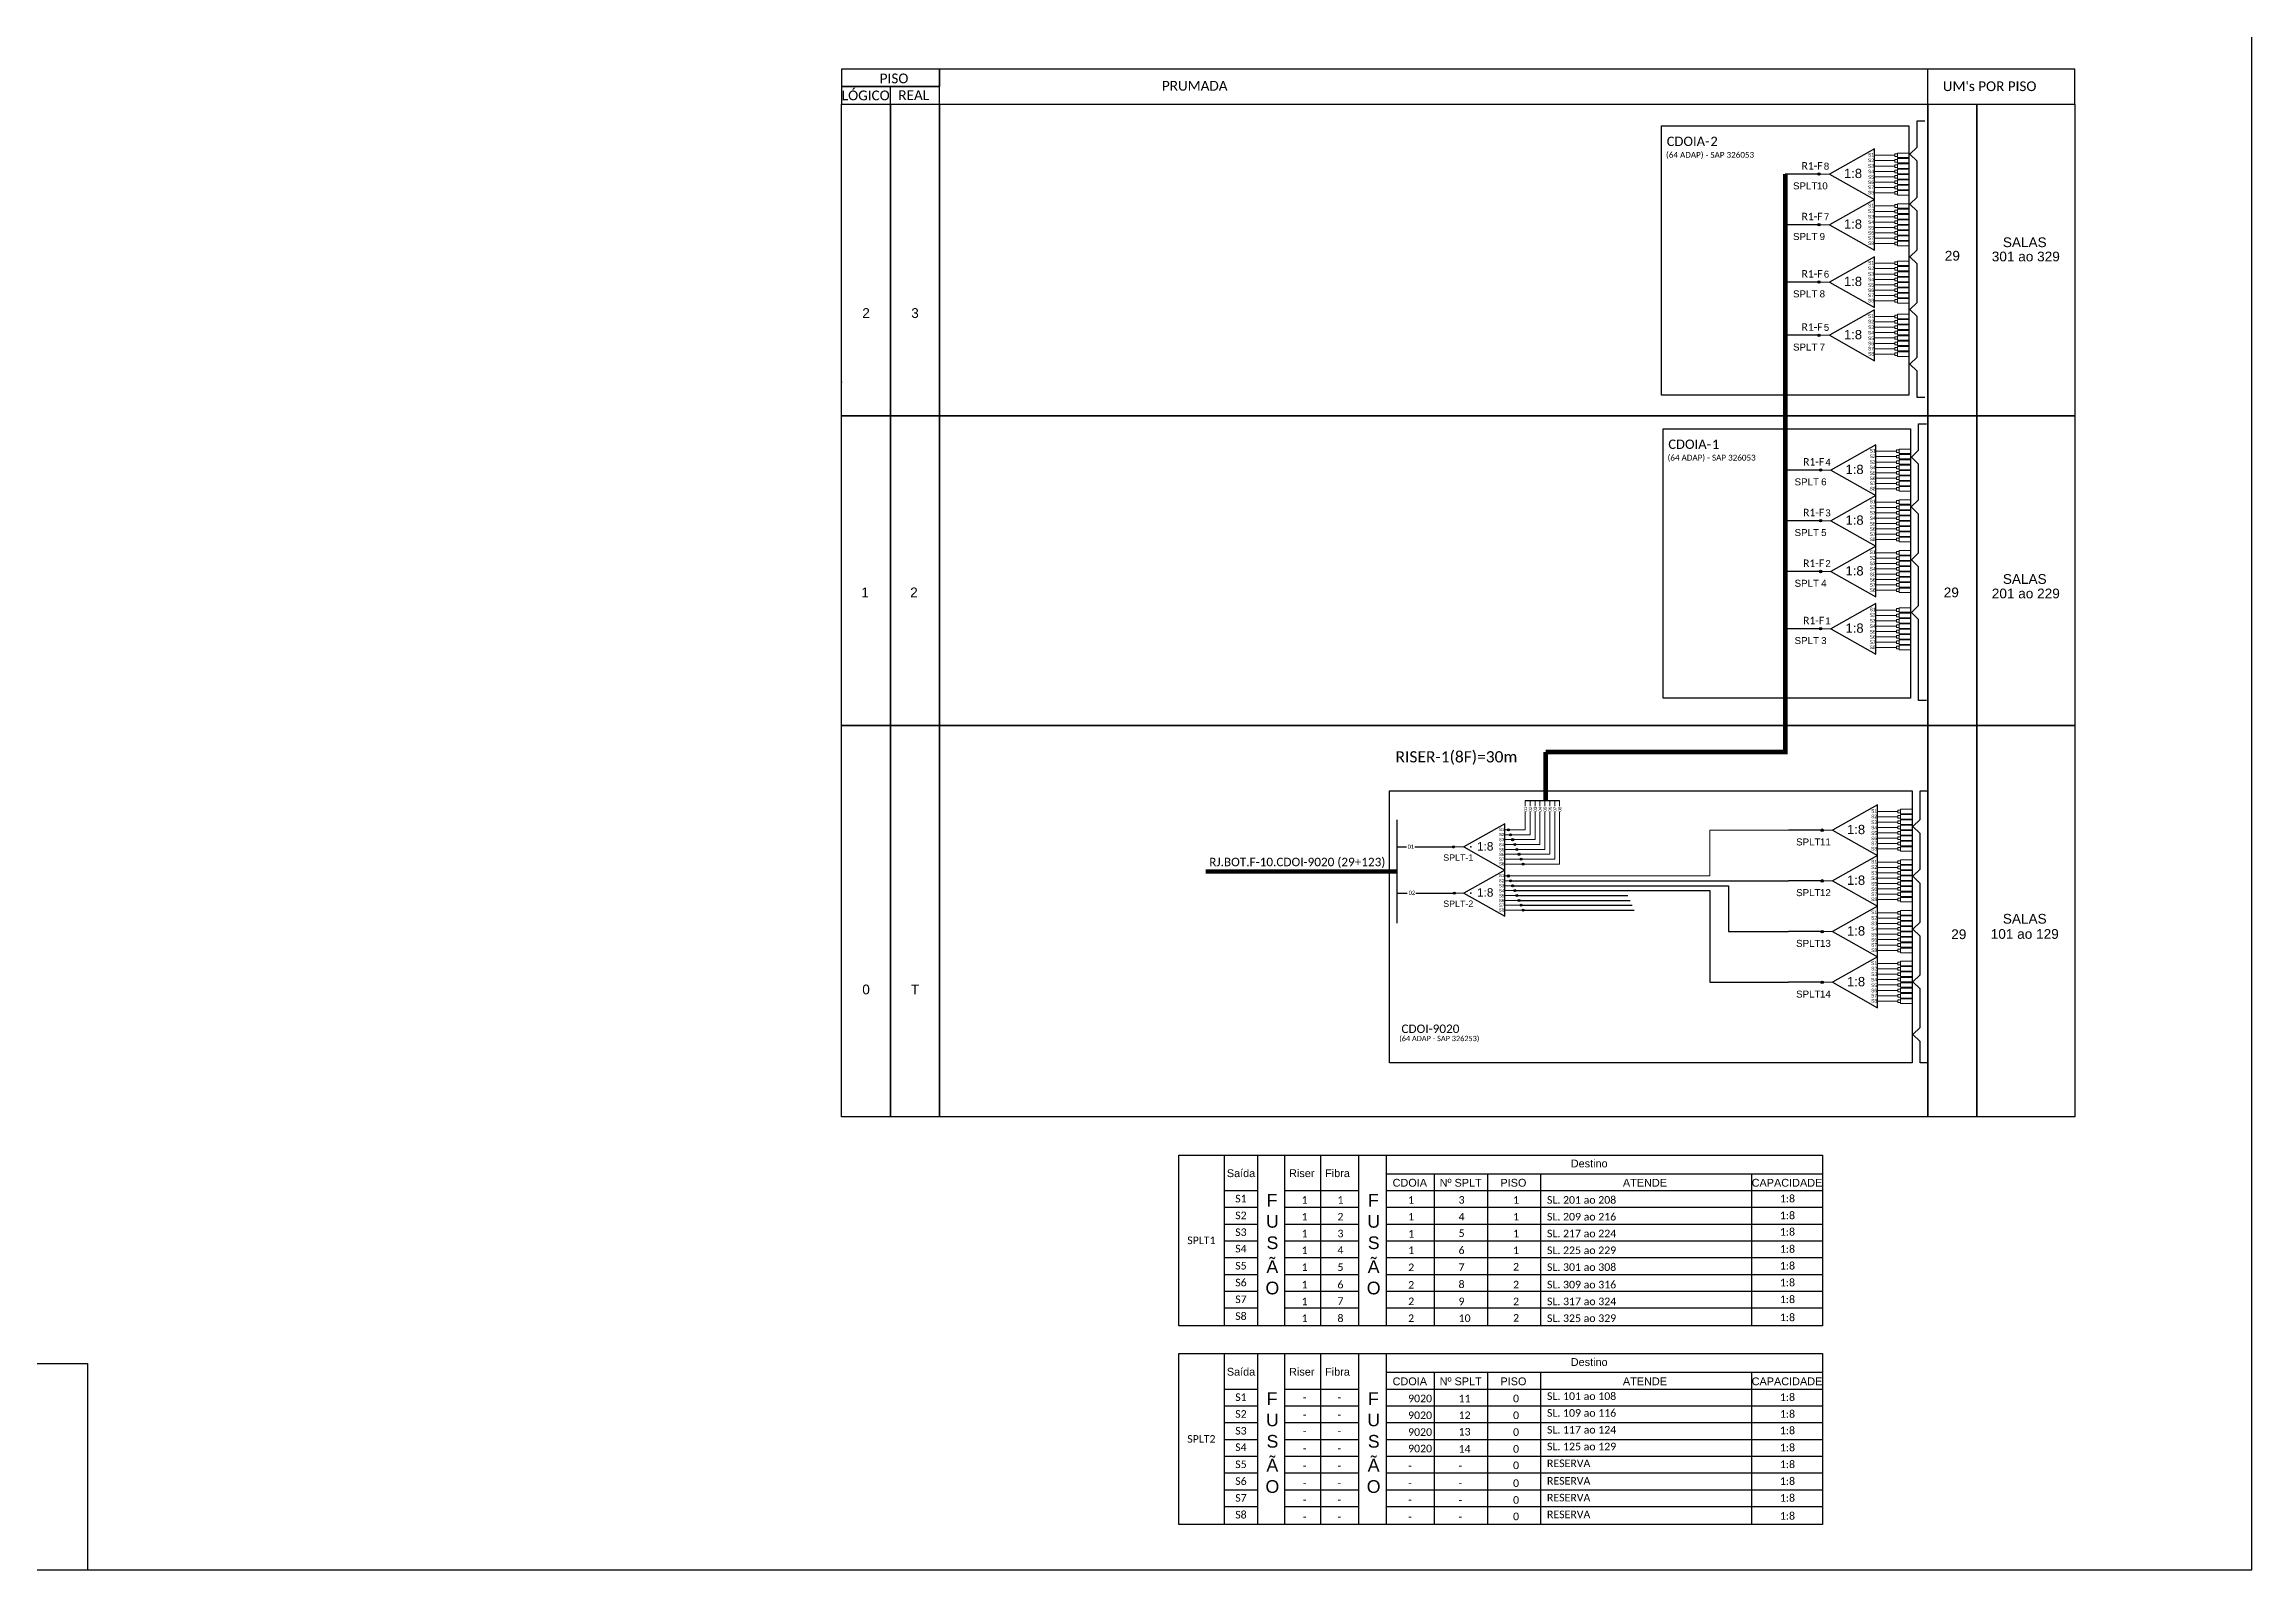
# Model space of a CAD drawing. Extents: x -89 to 749, y 705 to 1299.
# Drawn here: x 227 to 749, y 705 to 1066 of the extents above; entities that cross this region are included whole.
import ezdxf
from ezdxf.enums import TextEntityAlignment as Align

# ---------------------------------------------------------------- set-up
doc = ezdxf.new("R2010")
doc.units = 0
doc.styles.add('ARIAL', font='arial.ttf')
doc.styles.get("Standard").update_dxf_attribs({"font": 'arial.ttf'})
doc.styles.add('WMF-Calibri0', font='calibri.ttf')
doc.linetypes.add('RESERVA', pattern='A,0.5,-0.15,["RESERVA",Standard,S=0.18,R=0,X=0,Y=-0.1],-1.3', length=1.95)

# ---------------------------------------------------------------- blocks, each defined once
blk = doc.blocks.new('SPLT_1-8_SC-APC')
at = {"color": 1}
blk.add_lwpolyline([(-7.37, -2.1), (-17.04, -7.55), (-7.37, -13), (-7.37, -2.1)], dxfattribs=at)
at = {"color": 3, "lineweight": 0}
for points in [[(-2.99, -3.51), (-7.37, -3.51)], [(-7.37, -4.66), (-2.99, -4.66)], [(-2.41, -3.02), (-2.41, -4)], [(-2.41, -3.02), (0, -3.02)], [(-2.41, -4), (0, -4)], [(-2.41, -4.17), (-2.41, -5.16)], [(-2.41, -4.17), (0, -4.17)], [(-7.37, -5.82), (-2.99, -5.82)], [(-7.37, -6.97), (-2.99, -6.97)], [(-7.37, -8.12), (-2.99, -8.12)], [(-7.37, -9.28), (-2.99, -9.28)], [(-2.41, -5.16), (0, -5.16)], [(-2.41, -5.32), (-2.41, -6.31)], [(-2.41, -5.32), (0, -5.32)], [(-2.41, -6.31), (0, -6.31)], [(-2.41, -6.48), (-2.41, -7.46)], [(-2.41, -6.48), (0, -6.48)], [(-2.41, -7.46), (0, -7.46)], [(-2.41, -7.63), (-2.41, -8.62)], [(-2.41, -7.63), (0, -7.63)], [(-2.41, -8.62), (0, -8.62)], [(-2.41, -8.78), (-2.41, -9.77)], [(-2.41, -8.78), (0, -8.78)], [(-7.37, -10.43), (-2.99, -10.43)], [(-7.37, -11.58), (-2.99, -11.58)], [(-2.41, -9.77), (0, -9.77)], [(-2.41, -9.94), (-2.41, -10.92)], [(-2.41, -9.94), (0, -9.94)], [(-2.41, -10.92), (0, -10.92)], [(-2.41, -11.09), (-2.41, -12.08)], [(-2.41, -11.09), (0, -11.09)], [(-2.41, -12.08), (0, -12.08)]]:
    blk.add_lwpolyline(points, dxfattribs=at)
for points in [[(-2.99, -3.22), (-2.41, -3.22), (-2.41, -3.8), (-2.99, -3.8)], [(-2.99, -4.38), (-2.41, -4.38), (-2.41, -4.95), (-2.99, -4.95)], [(-2.99, -5.53), (-2.41, -5.53), (-2.41, -6.1), (-2.99, -6.1)], [(-2.99, -6.68), (-2.41, -6.68), (-2.41, -7.26), (-2.99, -7.26)], [(-2.99, -7.84), (-2.41, -7.84), (-2.41, -8.41), (-2.99, -8.41)], [(-2.99, -8.99), (-2.41, -8.99), (-2.41, -9.56), (-2.99, -9.56)], [(-2.99, -10.14), (-2.41, -10.14), (-2.41, -10.72), (-2.99, -10.72)], [(-2.99, -11.3), (-2.41, -11.3), (-2.41, -11.87), (-2.99, -11.87)]]:
    blk.add_lwpolyline(points, close=True, dxfattribs=at)
at = {"color": 1, "lineweight": 0}
blk.add_lwpolyline([(-17.04, -7.55), (-19.26, -7.55)], dxfattribs=at)
at = {"color": 1, "style": 'ARIAL'}
for s, height, p in [('S1', 0.75, (-8.74, -3.78)), ('S2', 0.75, (-8.74, -4.97)), ('1:8', 2, (-13.91, -8.4)), ('S3', 0.75, (-8.74, -6.18)), ('S4', 0.75, (-8.74, -7.36)), ('S5', 0.75, (-8.74, -8.57)), ('S6', 0.75, (-8.74, -9.69)), ('S7', 0.75, (-8.74, -10.78)), ('S8', 0.75, (-8.74, -11.9))]:
    blk.add_text(s, height=height, dxfattribs=at).set_placement(p)
blk = doc.blocks.new('SPLT_1-8_DIV_DIR')
h = blk.add_hatch(color=3)
h.dxf.hatch_style = 1
edge = h.paths.add_edge_path()
edge.add_arc((12.77, 4.04), 0.242, 0, 360)
h = blk.add_hatch(color=3)
h.dxf.hatch_style = 1
edge = h.paths.add_edge_path()
edge.add_arc((13.27, 2.88), 0.242, 0, 360)
h = blk.add_hatch(color=3)
h.dxf.hatch_style = 1
edge = h.paths.add_edge_path()
edge.add_arc((13.77, 1.73), 0.242, 0, 360)
h = blk.add_hatch(color=3)
h.dxf.hatch_style = 1
edge = h.paths.add_edge_path()
edge.add_arc((14.27, 0.58), 0.242, 0, 360)
h = blk.add_hatch(color=3)
h.dxf.hatch_style = 1
edge = h.paths.add_edge_path()
edge.add_arc((14.77, -0.58), 0.242, 0, 360)
h = blk.add_hatch(color=3)
h.dxf.hatch_style = 1
edge = h.paths.add_edge_path()
edge.add_arc((15.27, -1.73), 0.242, 0, 360)
h = blk.add_hatch(color=3)
h.dxf.hatch_style = 1
edge = h.paths.add_edge_path()
edge.add_arc((15.77, -2.88), 0.242, 0, 360)
h = blk.add_hatch(color=3)
h.dxf.hatch_style = 1
edge = h.paths.add_edge_path()
edge.add_arc((16.27, -4.04), 0.242, 0, 360)
at = {"color": 1}
blk.add_lwpolyline([(11.89, 5.45), (2.22, 0), (11.89, -5.45), (11.89, 5.45)], dxfattribs=at)
at = {"color": 1, "lineweight": 0}
blk.add_lwpolyline([(2.22, 0), (0, 0)], dxfattribs=at)
at = {"color": 7, "lineweight": 0}
for points in [[(12.77, 4.04), (11.89, 4.04)], [(11.89, 2.88), (13.27, 2.88)], [(11.89, 1.73), (13.77, 1.73)], [(11.89, 0.58), (14.27, 0.58)], [(11.89, -0.58), (14.77, -0.58)], [(11.89, -1.73), (15.27, -1.73)], [(11.89, -2.88), (15.77, -2.88)], [(11.89, -4.04), (16.27, -4.04)]]:
    blk.add_lwpolyline(points, dxfattribs=at)
at = {"color": 3}
for centre in [(12.77, 4.04), (13.27, 2.88), (13.77, 1.73), (14.27, 0.58), (14.77, -0.58), (15.27, -1.73), (15.77, -2.88), (16.27, -4.04)]:
    blk.add_circle(centre, 0.242, dxfattribs=at)
at = {"color": 1, "style": 'ARIAL'}
for s, height, p in [('1:8', 2, (5.35, -0.85)), ('S1', 0.75, (10.52, 3.77)), ('S2', 0.75, (10.52, 2.58)), ('S3', 0.75, (10.52, 1.37)), ('S4', 0.75, (10.52, 0.19)), ('S5', 0.75, (10.52, -1.02)), ('S6', 0.75, (10.52, -2.14)), ('S7', 0.75, (10.52, -3.24)), ('S8', 0.75, (10.52, -4.36))]:
    blk.add_text(s, height=height, dxfattribs=at).set_placement(p)
blk = doc.blocks.new('SPLITTER_')
blk.add_point((0, 0))
at = {"style": 'ARIAL', "flags": 4}
blk.add_attdef('SPLT', (0, -3.26), '', height=1.5, dxfattribs=at)

msp = doc.modelspace()

# ---------------------------------------------------------------- hatches: boundary and pattern name
h = msp.add_hatch(color=3)
h.dxf.hatch_style = 1
edge = h.paths.add_edge_path()
edge.add_arc((646.96, 1034.98), 0.282, 0, 360)
h = msp.add_hatch(color=3)
h.dxf.hatch_style = 1
edge = h.paths.add_edge_path()
edge.add_arc((646.96, 1022.99), 0.282, 0, 360)
h = msp.add_hatch(color=3)
h.dxf.hatch_style = 1
edge = h.paths.add_edge_path()
edge.add_arc((646.96, 1009.45), 0.282, 0, 360)
h = msp.add_hatch(color=3)
h.dxf.hatch_style = 1
edge = h.paths.add_edge_path()
edge.add_arc((646.96, 996.87), 0.282, 0, 360)
h = msp.add_hatch(color=3)
h.dxf.hatch_style = 1
edge = h.paths.add_edge_path()
edge.add_arc((647.32, 965.01), 0.282, 0, 360)
h = msp.add_hatch(color=3)
h.dxf.hatch_style = 1
edge = h.paths.add_edge_path()
edge.add_arc((647.32, 953.02), 0.282, 0, 360)
h = msp.add_hatch(color=3)
h.dxf.hatch_style = 1
edge = h.paths.add_edge_path()
edge.add_arc((647.32, 941.03), 0.282, 0, 360)
h = msp.add_hatch(color=3)
h.dxf.hatch_style = 1
edge = h.paths.add_edge_path()
edge.add_arc((647.32, 927.49), 0.282, 0, 360)
h = msp.add_hatch(color=3)
h.dxf.hatch_style = 1
edge = h.paths.add_edge_path()
edge.add_arc((647.69, 879.88), 0.282, 0, 360)
h = msp.add_hatch(color=3)
h.dxf.hatch_style = 1
edge = h.paths.add_edge_path()
edge.add_arc((560.52, 875.91), 0.242, 0, 360)
h = msp.add_hatch(color=3)
h.dxf.hatch_style = 1
edge = h.paths.add_edge_path()
edge.add_arc((647.69, 867.9), 0.282, 0, 360)
h = msp.add_hatch(color=3)
h.dxf.hatch_style = 1
edge = h.paths.add_edge_path()
edge.add_arc((560.75, 865.01), 0.242, 0, 360)
h = msp.add_hatch(color=3)
h.dxf.hatch_style = 1
edge = h.paths.add_edge_path()
edge.add_arc((647.69, 855.91), 0.282, 0, 360)
h = msp.add_hatch(color=3)
h.dxf.hatch_style = 1
edge = h.paths.add_edge_path()
edge.add_arc((647.69, 843.92), 0.282, 0, 360)

# ---------------------------------------------------------------- linework, layer by layer
at = {"color": 7}
for p, q in [((495.65, 803.09), (647.76, 803.09)), ((495.65, 762.67), (495.65, 803.09)), ((506.31, 803.09), (506.31, 762.67)), ((514.19, 803.09), (514.19, 762.67)), ((520.66, 762.67), (520.66, 803.09)), ((529.12, 803.09), (529.12, 762.67)), ((538.13, 803.09), (538.13, 762.67)), ((544.61, 803.09), (544.61, 762.67)), ((544.61, 798.68), (647.76, 798.68)), ((556.01, 798.68), (556.01, 762.67)), ((568.59, 798.68), (568.59, 762.67)), ((581.13, 798.68), (581.13, 762.67)), ((630.97, 798.68), (630.97, 762.67)), ((647.76, 803.09), (647.76, 762.67)), ((506.31, 794.71), (514.19, 794.71)), ((520.66, 794.71), (538.13, 794.71)), ((544.61, 794.71), (647.76, 794.71)), ((506.31, 790.74), (514.19, 790.74)), ((520.66, 790.74), (538.13, 790.74)), ((544.61, 790.74), (647.76, 790.74)), ((506.31, 786.77), (514.19, 786.77)), ((506.31, 782.8), (514.19, 782.8)), ((520.66, 786.77), (538.13, 786.77)), ((520.66, 782.8), (538.13, 782.8)), ((544.61, 786.77), (647.76, 786.77)), ((544.61, 782.8), (647.76, 782.8)), ((506.31, 778.83), (514.19, 778.83)), ((520.66, 778.83), (538.13, 778.83)), ((544.61, 778.83), (647.76, 778.83)), ((506.31, 774.86), (514.19, 774.86)), ((520.66, 774.86), (538.13, 774.86)), ((544.61, 774.86), (647.76, 774.86)), ((506.31, 770.9), (514.19, 770.9)), ((520.66, 770.9), (538.13, 770.9)), ((544.61, 770.9), (647.76, 770.9)), ((647.76, 762.67), (495.65, 762.67)), ((506.31, 766.93), (514.19, 766.93)), ((520.66, 766.93), (538.13, 766.93)), ((544.61, 766.93), (647.76, 766.93)), ((495.65, 756.15), (647.76, 756.15)), ((495.65, 715.73), (495.65, 756.15)), ((506.31, 756.15), (506.31, 715.73)), ((514.19, 756.15), (514.19, 715.73)), ((520.66, 715.73), (520.66, 756.15)), ((529.12, 756.15), (529.12, 715.73)), ((538.13, 756.15), (538.13, 715.73)), ((544.61, 756.15), (544.61, 715.73)), ((544.61, 751.74), (647.76, 751.74)), ((556.01, 751.74), (556.01, 715.73)), ((568.59, 751.74), (568.59, 715.73)), ((581.13, 751.74), (581.13, 715.73)), ((630.97, 751.74), (630.97, 715.73)), ((647.76, 756.15), (647.76, 715.73)), ((506.31, 747.77), (514.19, 747.77)), ((520.66, 747.77), (538.13, 747.77)), ((544.61, 747.77), (647.76, 747.77)), ((506.31, 743.8), (514.19, 743.8)), ((520.66, 743.8), (538.13, 743.8)), ((544.61, 743.8), (647.76, 743.8)), ((506.31, 739.83), (514.19, 739.83)), ((506.31, 735.86), (514.19, 735.86)), ((520.66, 739.83), (538.13, 739.83)), ((520.66, 735.86), (538.13, 735.86)), ((544.61, 739.83), (647.76, 739.83)), ((544.61, 735.86), (647.76, 735.86)), ((506.31, 731.89), (514.19, 731.89)), ((520.66, 731.89), (538.13, 731.89)), ((544.61, 731.89), (647.76, 731.89)), ((506.31, 727.93), (514.19, 727.93)), ((520.66, 727.93), (538.13, 727.93)), ((544.61, 727.93), (647.76, 727.93)), ((506.31, 723.96), (514.19, 723.96)), ((520.66, 723.96), (538.13, 723.96)), ((544.61, 723.96), (647.76, 723.96)), ((647.76, 715.73), (495.65, 715.73)), ((506.31, 719.99), (514.19, 719.99)), ((520.66, 719.99), (538.13, 719.99)), ((544.61, 719.99), (647.76, 719.99))]:
    msp.add_line(p, q, dxfattribs=at)
for points in [[(-89.32, 705.02), (749.25, 705.02), (749.25, 1299.02), (-89.32, 1299.02), (-89.32, 705.02)], [(439.05, 1051.53), (707.42, 1051.53), (707.42, 1059.76), (439.05, 1059.76), (439.05, 1059.76), (439.05, 1055.65)], [(672.67, 1051.53), (672.67, 1059.76)], [(427.48, 1051.53), (427.48, 1055.65)]]:
    msp.add_lwpolyline(points)
for points in [[(415.91, 1055.65), (439.05, 1055.65), (439.05, 1059.76), (415.91, 1059.76)], [(415.91, 1051.53), (439.05, 1051.53), (439.05, 1055.65), (415.91, 1055.65)]]:
    msp.add_lwpolyline(points, close=True)
for points in [[(415.91, 1051.53), (427.48, 1051.53), (427.48, 977.86), (415.91, 977.86)], [(427.48, 1051.53), (439.05, 1051.53), (439.05, 977.86), (427.48, 977.86)], [(439.05, 1051.53), (672.67, 1051.53), (672.67, 977.86), (439.05, 977.86)], [(672.67, 1051.53), (684.24, 1051.53), (684.24, 977.86), (672.67, 977.86)], [(684.24, 1051.53), (707.39, 1051.53), (707.39, 977.86), (684.24, 977.86)], [(415.91, 977.86), (427.48, 977.86), (427.48, 904.61), (415.91, 904.61)], [(427.48, 977.86), (439.05, 977.86), (439.05, 904.61), (427.48, 904.61)], [(439.05, 977.86), (672.67, 977.86), (672.67, 904.61), (439.05, 904.61)], [(672.67, 977.86), (684.24, 977.86), (684.24, 904.61), (672.67, 904.61)], [(684.24, 977.86), (707.39, 977.86), (707.39, 904.61), (684.24, 904.61)], [(415.91, 904.61), (427.48, 904.61), (427.48, 812.15), (415.91, 812.15)], [(427.48, 904.61), (439.05, 904.61), (439.05, 812.15), (427.48, 812.15)], [(439.05, 904.61), (672.67, 904.61), (672.67, 812.15), (439.05, 812.15)], [(672.67, 904.61), (684.24, 904.61), (684.24, 812.15), (672.67, 812.15)], [(684.24, 904.61), (707.39, 904.61), (707.39, 812.15), (684.24, 812.15)]]:
    msp.add_lwpolyline(points, close=True, dxfattribs=at)
at = {"color": 1}
for points in [[(609.73, 1046.38), (668.18, 1046.38), (668.18, 982.69), (609.73, 982.69)], [(610.1, 974.79), (668.54, 974.79), (668.54, 911.1), (610.1, 911.1)], [(545.42, 889.15), (668.99, 889.15), (668.99, 824.87), (545.42, 824.87)]]:
    msp.add_lwpolyline(points, close=True, dxfattribs=at)
at = {"color": 3}
for points in [[(670.12, 1035.74), (670.12, 1038.02), (668.4, 1039.68), (670.12, 1041.33), (670.12, 1047.54), (671.94, 1047.54)], [(670.12, 1019.99), (670.12, 1026.22), (668.4, 1027.87), (670.12, 1029.53), (670.12, 1035.74), (670.12, 1035.74)], [(670.12, 1007.53), (670.12, 1013.76), (668.4, 1015.42), (670.12, 1017.07), (670.12, 1019.99)], [(670.12, 994.6), (670.12, 995.07), (670.12, 1001.3), (668.4, 1002.96), (670.12, 1004.61), (670.12, 1007.53)], [(671.94, 982.14), (670.12, 982.14), (670.12, 988.37), (668.4, 990.02), (670.12, 991.68), (670.12, 994.6)], [(670.49, 964.15), (670.49, 966.43), (668.77, 968.08), (670.49, 969.74), (670.49, 975.95), (672.31, 975.95)], [(670.49, 948.4), (670.49, 954.62), (668.76, 956.28), (670.49, 957.94), (670.49, 964.15), (670.49, 964.15)], [(670.49, 935.94), (670.49, 942.17), (668.77, 943.82), (670.49, 945.48), (670.49, 948.4)], [(670.49, 923.01), (670.49, 923.48), (670.49, 929.71), (668.77, 931.37), (670.49, 933.02), (670.49, 935.94)], [(672.31, 910.55), (670.49, 910.55), (670.49, 923.01), (670.49, 923.01), (670.49, 923.01), (670.49, 923.01)], [(670.85, 876.83), (670.85, 879.11), (669.13, 880.77), (670.85, 882.43), (670.85, 889.15), (672.67, 889.15)], [(647.69, 879.88), (639.7, 879.88)], [(670.85, 861.08), (670.85, 867.31), (669.13, 868.97), (670.85, 870.63), (670.85, 876.83), (670.85, 876.83)], [(547.2, 875.92), (549.4, 875.92)], [(551.43, 875.91), (560.52, 875.91)], [(587.93, 867.9), (625.51, 867.9)], [(670.85, 848.62), (670.85, 854.85), (669.13, 856.51), (670.85, 858.17), (670.85, 861.08)], [(670.85, 836.17), (670.85, 836.17), (670.85, 842.39), (669.13, 844.05), (670.85, 845.71), (670.85, 848.62)], [(672.67, 824.87), (670.85, 824.87), (670.85, 829.93), (669.13, 831.59), (670.85, 833.25), (670.85, 836.17)]]:
    msp.add_lwpolyline(points, dxfattribs=at)
at = {"color": 5, "const_width": 1.1}
for points in [[(638.97, 1034.98), (638.97, 898.36), (582.32, 898.36)], [(582.32, 898.36), (582.32, 886.86)]]:
    msp.add_lwpolyline(points, dxfattribs=at)
at = {"color": 5}
for points in [[(646.96, 1034.98), (638.97, 1034.98)], [(646.96, 1022.99), (638.97, 1022.99)], [(646.96, 1009.45), (638.97, 1009.45)], [(646.96, 996.87), (638.97, 996.87)], [(647.32, 965.01), (639.34, 965.01)], [(647.32, 953.02), (639.34, 953.02)], [(647.32, 941.03), (639.34, 941.03)], [(647.32, 927.49), (639.34, 927.49)], [(577.52, 886.86), (585.62, 886.86)], [(647.69, 843.92), (639.7, 843.92)]]:
    msp.add_lwpolyline(points, dxfattribs=at)
at = {"color": 1}
msp.add_lwpolyline([(547.2, 857.88), (547.2, 882.35)], dxfattribs=at)
at = {"color": 5, "lineweight": 0}
for points in [[(577.52, 884.11), (577.52, 879.94), (573.76, 879.94)], [(574.26, 878.79), (578.68, 878.79), (578.68, 884.15)], [(574.76, 877.64), (579.84, 877.64), (579.84, 884.14)], [(575.26, 876.49), (580.99, 876.49), (580.99, 884.15)], [(575.76, 875.33), (582.15, 875.33), (582.15, 884.15)], [(576.26, 874.18), (583.31, 874.18), (583.31, 884.15)], [(576.76, 873.03), (584.46, 873.03), (584.46, 884.15)], [(577.26, 871.87), (585.62, 871.87), (585.62, 884.15)], [(577.52, 886.86), (577.52, 885.54)], [(578.68, 886.86), (578.68, 885.57)], [(579.84, 886.86), (579.84, 885.57)], [(580.99, 886.86), (580.99, 885.57)], [(582.15, 886.86), (582.15, 885.57)], [(583.31, 886.86), (583.31, 885.57)], [(584.46, 886.86), (584.46, 885.57)], [(585.62, 886.86), (585.62, 885.57)]]:
    msp.add_lwpolyline(points, dxfattribs=at)
at = {"color": 3, "linetype": 'Continuous', "lineweight": 0}
msp.add_lwpolyline([(573.51, 869.05), (621.12, 869.05), (621.12, 879.88), (639.7, 879.88)], dxfattribs=at)
at = {"color": 1, "const_width": 1}
msp.add_lwpolyline([(501.93, 870.11), (547.2, 870.11)], dxfattribs=at)
at = {"color": 2, "linetype": 'Continuous', "ltscale": 4}
msp.add_lwpolyline([(574.01, 867.9), (625.51, 867.9), (625.51, 867.9), (639.7, 867.9)], dxfattribs=at)
at = {"color": 7, "linetype": 'Continuous', "ltscale": 4}
msp.add_lwpolyline([(574.51, 866.74), (625.51, 866.74), (625.51, 855.91), (639.7, 855.91)], dxfattribs=at)
at = {"color": 2}
for points in [[(647.69, 867.9), (639.7, 867.9)], [(547.2, 865.02), (549.62, 865.02)], [(551.66, 865.01), (560.75, 865.01)]]:
    msp.add_lwpolyline(points, dxfattribs=at)
at = {"color": 5, "linetype": 'Continuous', "ltscale": 4}
msp.add_lwpolyline([(575.01, 865.59), (621.13, 865.59), (621.13, 843.92), (639.7, 843.92)], dxfattribs=at)
at = {"color": 8, "linetype": 'RESERVA', "ltscale": 4}
for points in [[(575.76, 864.44), (601.77, 864.44)], [(576.26, 863.28), (602.27, 863.28)], [(576.76, 862.13), (602.77, 862.13)], [(577.26, 860.98), (603.27, 860.98)]]:
    msp.add_lwpolyline(points, dxfattribs=at)
at = {"color": 7}
for points in [[(647.69, 855.91), (639.7, 855.91)], [(-89.24, 753.78), (237.71, 753.78)], [(237.71, 753.78), (237.71, 705.02)]]:
    msp.add_lwpolyline(points, dxfattribs=at)
at = {"color": 3}
for centre, radius in [((646.96, 1034.98), 0.282), ((646.96, 1022.99), 0.282), ((646.96, 1009.45), 0.282), ((646.96, 996.87), 0.282), ((647.32, 965.01), 0.282), ((647.32, 953.02), 0.282), ((647.32, 941.03), 0.282), ((647.32, 927.49), 0.282), ((647.69, 879.88), 0.282), ((560.52, 875.91), 0.242), ((647.69, 867.9), 0.282), ((560.75, 865.01), 0.242), ((647.69, 855.91), 0.282), ((647.69, 843.92), 0.282)]:
    msp.add_circle(centre, radius, dxfattribs=at)
at = {"color": 7}
for p in [(415.91, 985.76), (415.91, 904.61)]:
    msp.add_point(p, dxfattribs=at)

# ---------------------------------------------------------------- block references
at = {"color": 3, "xscale": 1.1, "yscale": 1.1, "zscale": 1.1}
for p in [(668.14, 1043.28), (668.14, 1031.3), (668.14, 1017.75), (668.14, 1005.17), (668.51, 973.31), (668.51, 961.32), (668.51, 949.33), (668.51, 935.79), (668.87, 888.18), (668.87, 876.2), (668.87, 864.21), (668.87, 852.22)]:
    msp.add_blockref('SPLT_1-8_SC-APC', p, dxfattribs=at)
for p in [(560.75, 875.91), (560.75, 865.01)]:
    msp.add_blockref('SPLT_1-8_DIV_DIR', p)
ref = msp.add_blockref('SPLITTER_', (564.65, 875.91), dxfattribs=dict(xscale=-1))
ref.add_attrib('SPLT', 'SPLT-1', (558.12, 872.65), dxfattribs={"height": 1.5, "style": 'ARIAL'})
ref = msp.add_blockref('SPLITTER_', (564.65, 865.01), dxfattribs=dict(xscale=-1))
ref.add_attrib('SPLT', 'SPLT-2', (558.12, 861.75), dxfattribs={"height": 1.5, "style": 'ARIAL'})

# ---------------------------------------------------------------- texts
at = {"style": 'WMF-Calibri0'}
for s, p in [('  LÓGICO', (414.33, 1052.43)), ('     PISO', (420.87, 1056.45)), ('    REAL', (426.09, 1052.48)), ('PRUMADA', (491.62, 1054.71)), ("UM's POR PISO", (676.2, 1054.6))]:
    msp.add_text(s, height=2.3, dxfattribs=at).set_placement(p)
at = {"color": 1, "style": 'WMF-Calibri0'}
for s, height, p in [('CDOIA-', 2.2, (610.95, 1041.62)), ('CDOIA-', 2.2, (611.32, 970.02)), ('RJ.BOT.F-10.CDOI-9020 (29+123)', 2, (502.81, 871.36)), ('CDOI-9020', 2, (548.24, 831.93))]:
    msp.add_text(s, height=height, dxfattribs=at).set_placement(p)
at = {"color": 7, "style": 'WMF-Calibri0'}
for s, height, p in [('2', 2.2, (621.27, 1041.62)), ('1', 2.2, (621.64, 970.02)), ('1', 1.79, (524.66, 791.58)), ('1', 1.79, (533.12, 791.58)), ('1', 1.79, (549.82, 791.58)), ('3', 1.79, (561.75, 791.58)), ('1', 1.79, (574.63, 791.58)), ('SL. 201 ao 208', 1.7927, (582.64, 791.58)), ('1', 1.79, (524.66, 787.61)), ('2', 1.79, (533.12, 787.61)), ('1', 1.79, (549.82, 787.61)), ('4', 1.79, (561.75, 787.61)), ('1', 1.79, (574.63, 787.61)), ('SL. 209 ao 216', 1.7927, (582.64, 787.61)), ('1', 1.79, (524.66, 783.64)), ('3', 1.79, (533.12, 783.64)), ('1', 1.79, (549.84, 783.57)), ('5', 1.79, (561.75, 783.72)), ('1', 1.79, (574.63, 783.64)), ('SL. 217 ao 224', 1.7927, (582.64, 783.64)), ('1', 1.79, (524.66, 779.67)), ('4', 1.79, (533.12, 779.75)), ('1', 1.79, (549.84, 779.68)), ('6', 1.79, (561.75, 779.67)), ('2', 1.79, (574.63, 775.78)), ('1', 1.79, (574.63, 779.67)), ('SL. 225 ao 229', 1.7927, (582.64, 779.67)), ('SL. 301 ao 308', 1.7927, (582.64, 775.7)), ('1', 1.79, (524.66, 775.7)), ('1', 1.79, (524.66, 771.56)), ('5', 1.79, (533.12, 775.7)), ('6', 1.79, (533.12, 771.56)), ('2', 1.79, (549.84, 775.64)), ('2', 1.79, (549.84, 771.49)), ('8', 1.79, (561.75, 771.64)), ('7', 1.79, (561.75, 775.7)), ('2', 1.79, (574.63, 771.56)), ('SL. 309 ao 316', 1.7927, (582.64, 771.56)), ('1', 1.79, (524.66, 767.59)), ('7', 1.79, (533.12, 767.67)), ('2', 1.79, (549.84, 767.6)), ('9', 1.79, (561.75, 767.59)), ('2', 1.79, (574.63, 767.59)), ('SL. 317 ao 324', 1.7927, (582.64, 767.59)), ('1', 1.79, (524.66, 763.62)), ('8', 1.79, (533.12, 763.62)), ('2', 1.79, (549.82, 763.62)), ('10', 1.793, (561.75, 763.62)), ('2', 1.79, (574.63, 763.7)), ('SL. 325 ao 329', 1.7927, (582.64, 763.62)), ('9020', 1.793, (549.82, 744.64)), ('11', 1.793, (561.75, 744.64)), ('0', 1.79, (574.63, 744.64)), ('SL. 101 ao 108', 1.7927, (582.64, 745.19)), ('-', 1.79, (524.94, 744.92)), ('-', 1.79, (524.94, 740.78)), ('-', 1.79, (533.13, 744.92)), ('-', 1.79, (533.13, 740.78)), ('9020', 1.793, (549.82, 740.67)), ('12', 1.793, (561.75, 740.67)), ('0', 1.79, (574.63, 740.67)), ('SL. 109 ao 116', 1.7927, (582.64, 741.22)), ('-', 1.79, (524.94, 736.89)), ('-', 1.79, (533.13, 736.89)), ('9020', 1.793, (549.82, 736.7)), ('13', 1.793, (561.75, 736.78)), ('0', 1.79, (574.63, 736.7)), ('SL. 117 ao 124', 1.7927, (582.64, 737.25)), ('-', 1.79, (524.94, 732.84)), ('-', 1.79, (533.13, 732.84)), ('9020', 1.793, (549.82, 732.81)), ('14', 1.793, (561.75, 732.73)), ('0', 1.79, (574.63, 732.73)), ('0', 1.79, (574.63, 728.84)), ('SL. 125 ao 129', 1.7927, (582.64, 733.28)), ('RESERVA', 1.793, (582.64, 729.31)), ('-', 1.79, (524.94, 728.76)), ('-', 1.79, (524.94, 724.62)), ('-', 1.79, (533.13, 728.76)), ('-', 1.79, (533.13, 724.62)), ('-', 1.79, (549.82, 728.76)), ('-', 1.79, (549.82, 724.62)), ('-', 1.79, (561.75, 728.76)), ('-', 1.79, (561.75, 724.7)), ('0', 1.79, (574.63, 724.62)), ('RESERVA', 1.793, (582.64, 725.17)), ('-', 1.79, (524.94, 720.73)), ('-', 1.79, (533.13, 720.73)), ('-', 1.79, (549.82, 720.73)), ('-', 1.79, (561.75, 720.65)), ('0', 1.79, (574.63, 720.65)), ('RESERVA', 1.793, (582.64, 721.2)), ('-', 1.79, (524.94, 716.68)), ('-', 1.79, (533.13, 716.68)), ('-', 1.79, (549.82, 716.68)), ('-', 1.79, (561.75, 716.68)), ('0', 1.79, (574.63, 716.76)), ('RESERVA', 1.793, (582.64, 717.23))]:
    msp.add_text(s, height=height, dxfattribs=at).set_placement(p)
at = {"color": 1, "style": 'WMF-Calibri0'}
for s, height, p in [('(64 ADAP) - SAP 326053', 1.375, (621.19, 1038.84)), ('(64 ADAP) - SAP 326053', 1.375, (621.56, 967.25)), ('(64 ADAP - SAP 326253)', 1.25, (557.19, 830.01))]:
    msp.add_text(s, height=height, dxfattribs=at).set_placement(p, align=Align.CENTER)
at = {"color": 5, "style": 'WMF-Calibri0'}
for s, height, p in [('R1-F', 1.76, (642.81, 1036.06)), ('R1-F', 1.76, (642.81, 1024.08)), ('R1-F', 1.76, (642.81, 1010.53)), ('R1-F', 1.76, (642.81, 997.95)), ('R1-F', 1.76, (643.18, 966.09)), ('R1-F', 1.76, (643.18, 954.1)), ('R1-F', 1.76, (643.18, 942.11)), ('R1-F', 1.76, (643.18, 928.57)), ('RISER-1(8F)=30m', 2.6457, (546.85, 895.9))]:
    msp.add_text(s, height=height, dxfattribs=at).set_placement(p)
at = {"color": 5, "style": 'ARIAL'}
for s, p in [('8', (648.71, 1036.02)), ('7', (648.71, 1024.04)), ('6', (648.71, 1010.5)), ('5', (648.71, 997.92)), ('4', (649.08, 966.05)), ('3', (649.08, 954.06)), ('2', (649.08, 942.08)), ('1', (649.08, 928.53))]:
    msp.add_text(s, height=1.65, dxfattribs=at).set_placement(p, align=Align.CENTER)
at = {"color": 7, "style": 'ARIAL'}
for s, p in [('SPLT', (643.68, 1031.37)), ('10', (647.72, 1031.37)), ('SPLT', (643.68, 1019.39)), ('9', (647.72, 1019.39)), ('SPLT', (643.68, 1005.84)), ('8', (647.72, 1005.84)), ('SPLT', (643.68, 993.26)), ('7', (647.72, 993.26)), ('SPLT', (644.05, 961.4)), ('6', (648.09, 961.4)), ('SPLT', (644.05, 949.41)), ('5', (648.09, 949.41)), ('SPLT', (644.05, 937.42)), ('4', (648.09, 937.42)), ('SPLT', (644.05, 923.88)), ('3', (648.09, 923.88)), ('SPLT', (644.41, 876.27)), ('11', (648.45, 876.27)), ('SPLT', (644.41, 864.29)), ('12', (648.45, 864.29)), ('SPLT', (644.41, 852.3)), ('13', (648.45, 852.3)), ('SPLT', (644.41, 840.31)), ('14', (648.45, 840.31))]:
    msp.add_text(s, height=1.65, dxfattribs=at).set_placement(p, align=Align.CENTER)
for s, height, p in [('SALAS', 2.3, (695.57, 1018.86)), ('29', 2.3, (678.46, 1015.68)), ('301 ao 329', 2.3, (695.82, 1015.5)), ('2', 2.3, (421.7, 1002.13)), ('3', 2.3, (433.27, 1002.13)), ('SALAS', 2.3, (695.57, 939.26)), ('1', 2.3, (421.45, 936.09)), ('2', 2.3, (433.02, 936.09)), ('29', 2.3, (678.21, 936.09)), ('201 ao 229', 2.3, (695.82, 935.84)), ('29', 2.3, (679.98, 855.28)), ('101 ao 129', 2.3, (695.57, 855.35)), ('SALAS', 2.3, (695.57, 858.94)), ('0', 2.3, (421.7, 842.23)), ('T', 2.3, (433.27, 842.23)), ('Saída', 1.84, (510.33, 798.79)), ('Riser', 1.84, (524.68, 798.79)), ('Fibra', 1.84, (533.13, 798.79)), ('Destino', 1.84, (592.62, 801.09)), ('CDOIA', 1.84, (550.22, 796.53)), ('Nº SPLT', 1.84, (562.25, 796.53)), ('PISO', 1.84, (574.71, 796.53)), ('ATENDE', 1.84, (605.8, 796.53)), ('CAPACIDADE', 1.84, (639.37, 796.53)), ('Saída', 1.84, (510.33, 751.86)), ('Riser', 1.84, (524.68, 751.86)), ('Fibra', 1.84, (533.13, 751.86)), ('Destino', 1.84, (592.62, 754.15)), ('CDOIA', 1.84, (550.22, 749.59)), ('Nº SPLT', 1.84, (562.25, 749.59)), ('PISO', 1.84, (574.71, 749.59)), ('ATENDE', 1.84, (605.8, 749.59)), ('CAPACIDADE', 1.84, (639.37, 749.59))]:
    msp.add_text(s, height=height, dxfattribs=at).set_placement(p, align=Align.MIDDLE_CENTER)
at = {"style": 'ARIAL'}
for s, p in [('01', (577.58, 884.83)), ('02', (578.73, 884.83)), ('03', (579.89, 884.83)), ('04', (581.05, 884.83)), ('05', (582.21, 884.83)), ('06', (583.36, 884.83)), ('07', (584.52, 884.83)), ('08', (585.68, 884.83))]:
    msp.add_text(s, height=0.75, rotation=90, dxfattribs=at).set_placement(p, align=Align.MIDDLE_CENTER)
for s, p in [('01', (550.48, 875.98)), ('02', (550.71, 865.07))]:
    msp.add_text(s, height=1, dxfattribs=at).set_placement(p, align=Align.MIDDLE_CENTER)
at = {"color": 7, "linetype": 'Continuous', "style": 'ARIAL'}
for s, p in [('F', (516.38, 790.9)), ('F', (540.32, 790.9)), ('U', (516.23, 785.9)), ('U', (540.17, 785.9)), ('S', (516.35, 780.85)), ('S', (540.29, 780.85)), ('Ã', (516.33, 775.2)), ('Ã', (540.27, 775.2)), ('O', (516.1, 770.15)), ('O', (540.04, 770.15)), ('F', (516.38, 743.97)), ('F', (540.32, 743.97)), ('U', (516.23, 738.97)), ('U', (540.17, 738.97)), ('S', (516.35, 733.91)), ('S', (540.29, 733.91)), ('Ã', (516.33, 728.27)), ('Ã', (540.27, 728.27)), ('O', (516.1, 723.22)), ('O', (540.04, 723.22))]:
    msp.add_text(s, height=3, dxfattribs=at).set_placement(p)
at = {"color": 7, "lineweight": 0, "style": 'WMF-Calibri0', "flags": 8}
for tag, p, s in [('S1', (508.95, 791.89), 'S1'), ('1:8', (637.69, 791.89), '1:8'), ('S2', (508.95, 787.92), 'S2'), ('1:8', (637.69, 787.92), '1:8'), ('SPLT1', (497.61, 782.02), 'XX'), ('S3', (508.95, 783.95), 'S3'), ('1:8', (637.69, 784.03), '1:8'), ('S4', (508.95, 780.06), 'S4'), ('S5', (508.95, 776.02), 'S5'), ('1:8', (637.69, 779.98), '1:8'), ('1:8', (637.69, 776.02), '1:8'), ('S6', (508.95, 772.05), 'S6'), ('1:8', (637.69, 772.05), '1:8'), ('S7', (508.95, 768.08), 'S7'), ('1:8', (637.69, 768.08), '1:8'), ('S8', (508.95, 764.11), 'S8'), ('1:8', (637.69, 763.82), '1:8'), ('S1', (508.95, 744.95), 'S1'), ('1:8', (637.69, 744.95), '1:8'), ('S2', (508.95, 740.98), 'S2'), ('1:8', (637.69, 740.98), '1:8'), ('SPLT2', (497.61, 735.08), 'XX'), ('S3', (508.95, 737.01), 'S3'), ('1:8', (637.69, 737.09), '1:8'), ('S4', (508.95, 733.12), 'S4'), ('S5', (508.95, 729.08), 'S5'), ('1:8', (637.69, 733.05), '1:8'), ('1:8', (637.69, 729.08), '1:8'), ('S6', (508.95, 725.11), 'S6'), ('1:8', (637.69, 725.11), '1:8'), ('S7', (508.95, 721.14), 'S7'), ('1:8', (637.69, 721.14), '1:8'), ('S8', (508.95, 717.17), 'S8'), ('1:8', (637.69, 716.89), '1:8')]:
    msp.add_attdef(tag, p, s, height=1.793, dxfattribs=at)

doc.saveas('drawing.dxf')
